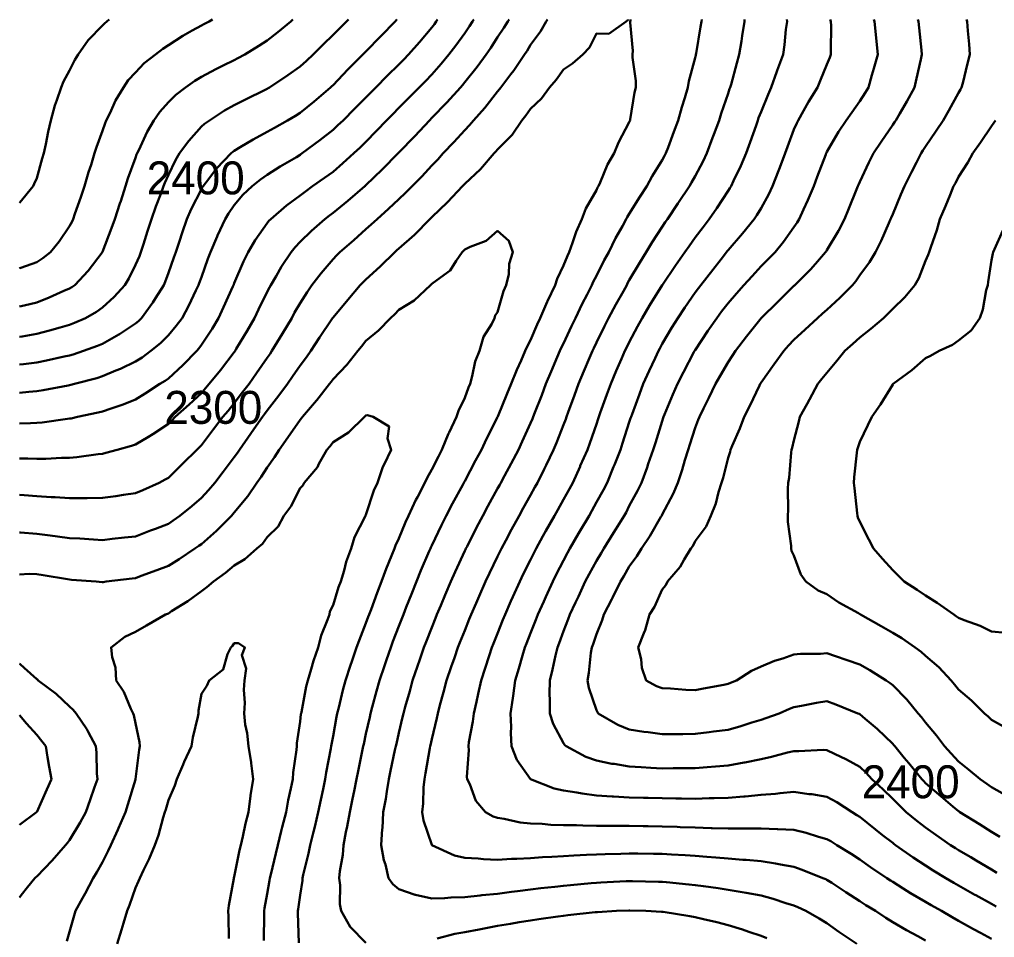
# Model space of a CAD drawing. Header units: inches. Extents: x 29277 to 43569, y 11651 to 22756.
# Drawn here: x 29283 to 32244, y 19969 to 22756 of the extents above; entities that cross this region are included whole.
import ezdxf

# ---------------------------------------------------------------- set-up
doc = ezdxf.new("R2010")
doc.units = ezdxf.units.IN
doc.header["$MEASUREMENT"] = 0
doc.layers.add('test_100m', color=124, linetype='Continuous', lineweight=30, true_color=0x00b06f)
doc.layers.add('test_20m', color=244, linetype='Continuous', lineweight=30, true_color=0xa80019)

msp = doc.modelspace()

# ---------------------------------------------------------------- linework, layer by layer
at = {"layer": 'test_100m'}
for points, elevation in [([(29283, 21793), (29291, 21794.2), (29335.3, 21801.5), (29373.7, 21811.5), (29406.8, 21821.4), (29435.3, 21829.3), (29450.2, 21835), (29483.5, 21849.9), (29516.6, 21868.6), (29535.3, 21881.7), (29570.8, 21914.4), (29602.8, 21949.9), (29614.9, 21970.3), (29635.3, 22011.3), (29647.1, 22038.1), (29651.7, 22049.9), (29659.5, 22074.1), (29672.1, 22113.1), (29683.9, 22149.9), (29697, 22188.2), (29711.8, 22226.4), (29720.4, 22249.9), (29724.5, 22260.6), (29735.3, 22284.7), (29756.5, 22328.7), (29769.3, 22349.9), (29797, 22388.2), (29835.3, 22430.8), (29845.4, 22439.7), (29859.9, 22449.9), (29905.8, 22479.4), (29935.3, 22495.8), (29971.2, 22514), (30026.9, 22541.5), (30035.3, 22545.7), (30037.9, 22547.2), (30042.3, 22549.9), (30098.2, 22587), (30135.3, 22613.1), (30154.3, 22630.8), (30174.7, 22649.9), (30205, 22680.2), (30235.3, 22709), (30255.5, 22729.7), (30276.7, 22749.9), (30282.3, 22756)], 2400), ([(29283, 21312.9), (29297.3, 21311.9), (29335.3, 21308.9), (29379.1, 21306.1), (29391.2, 21305.7), (29435.3, 21302.8), (29482.1, 21303.1), (29488.8, 21303.4), (29535.3, 21303.7), (29575.8, 21309.4), (29598.4, 21313), (29635.3, 21318.3), (29657.4, 21327.7), (29707, 21349.9), (29725.7, 21359.5), (29735.3, 21364.8), (29778.3, 21406.9), (29821.4, 21449.9), (29828.3, 21456.9), (29835.3, 21464.2), (29872.2, 21513), (29900.5, 21549.9), (29916.6, 21568.6), (29935.3, 21591), (29960.8, 21624.4), (29980.1, 21649.9), (30003.2, 21682), (30035.3, 21729), (30043.9, 21741.3), (30049.8, 21749.9), (30081.8, 21803.3), (30109.7, 21849.9), (30118.7, 21866.5), (30135.3, 21895.4), (30156.5, 21928.6), (30171.2, 21949.9), (30199, 21986.2), (30235.3, 22028.3), (30245.9, 22039.3), (30256.4, 22049.9), (30298.6, 22086.6), (30335.3, 22119.3), (30351.6, 22133.5), (30368.9, 22149.9), (30404.3, 22180.9), (30435.3, 22210.4), (30455.8, 22229.4), (30475.7, 22249.9), (30505.3, 22279.8), (30535.3, 22312.7), (30553.6, 22331.5), (30569.9, 22349.9), (30602, 22383.2), (30635.3, 22420.6), (30649.8, 22435.4), (30661.7, 22449.9), (30696.7, 22488.4), (30735.3, 22537.4), (30741.1, 22544.1), (30745.2, 22549.9), (30775.2, 22589.8), (30784, 22601.2), (30817.3, 22649.9), (30824.5, 22660.7), (30835.3, 22678.8), (30865.3, 22719.9), (30882.9, 22749.9), (30886.4, 22756)], 2300), ([(31355.5, 22756), (31354.6, 22749.9), (31351.8, 22733.4), (31338.1, 22652.7), (31337.6, 22649.9), (31337.2, 22648), (31335.3, 22639.8), (31316.5, 22568.7), (31312.8, 22549.9), (31303.7, 22518.2), (31294.7, 22490.4), (31284, 22449.9), (31270.5, 22414.7), (31253.3, 22367.8), (31246.5, 22349.9), (31242.5, 22342.6), (31235.3, 22329.3), (31205.1, 22280.1), (31188.6, 22249.9), (31167, 22218.1), (31135.3, 22165.7), (31129, 22156.1), (31125.8, 22149.9), (31114.2, 22128.8), (31093.1, 22092.1), (31072.6, 22049.9), (31059.2, 22026), (31035.3, 21978), (31025.6, 21959.5), (31021.4, 21949.9), (31006.9, 21921.5), (30992, 21893.2), (30971.3, 21849.9), (30959.6, 21825.6), (30935.3, 21772.9), (30927.7, 21757.5), (30924.3, 21749.9), (30916.3, 21730.9), (30897.7, 21687.5), (30882.1, 21649.9), (30869.1, 21616), (30848.5, 21563.1), (30843.4, 21549.9), (30841.1, 21544.1), (30835.3, 21530.7), (30810.1, 21475.1), (30798.3, 21449.9), (30776.5, 21408.7), (30756.1, 21370.7), (30745, 21349.9), (30741.5, 21343.7), (30735.3, 21332.3), (30706, 21279.2), (30690.2, 21249.9), (30671.3, 21213.9), (30642.3, 21156.8), (30638.7, 21149.9), (30637.6, 21147.6), (30635.3, 21142.7), (30606, 21079.2), (30593.1, 21049.9), (30575.9, 21009.3), (30562.4, 20976.9), (30551, 20949.9), (30546.5, 20938.7), (30535.3, 20910.9), (30518.1, 20867.1), (30511.4, 20849.9), (30499, 20813.5), (30492, 20793.2), (30477, 20749.9), (30468.1, 20717.1), (30454.6, 20669.2), (30449.3, 20649.9), (30446.7, 20638.5), (30435.3, 20591), (30427.6, 20557.6), (30425.9, 20549.9), (30423.4, 20538), (30410.2, 20475), (30404.8, 20449.9), (30398.6, 20413.1), (30395.2, 20390), (30388, 20349.9), (30385.1, 20300.1), (30385, 20299.6), (30381.6, 20249.9), (30389.4, 20204), (30394.4, 20190.8), (30404.3, 20149.9), (30416.5, 20131), (30435.3, 20115.8), (30484.7, 20099.3), (30486, 20099.2), (30535.3, 20088.1), (30574.1, 20088.7), (30594, 20091.1), (30635.3, 20091.7), (30682.2, 20096.8), (30687.5, 20097.7), (30735.3, 20102.3), (30777.2, 20108), (30795.3, 20109.9), (30835.3, 20115.1), (30866.3, 20118.9), (30908.8, 20123.4), (30935.3, 20126.5), (30956.6, 20128.6), (31019.4, 20134), (31035.3, 20135.5), (31049, 20136.2), (31125.4, 20140), (31135.3, 20140.5), (31144.9, 20140.3), (31224.2, 20138.8), (31235.3, 20138.5), (31248.1, 20137.1), (31316.2, 20130.8), (31335.3, 20128.6), (31360.3, 20124.9), (31404.7, 20119.3), (31435.3, 20114.4), (31478.3, 20106.9), (31490.6, 20105.2), (31535.3, 20096.6), (31572, 20086.6), (31611.1, 20074.1), (31635.3, 20067), (31647.1, 20061.7), (31671.1, 20049.9), (31712.1, 20026.7), (31735.3, 20012.8), (31772.1, 19986.7), (31826.1, 19949.9)], 2300), ([(32011.7, 22756), (32013.8, 22749.9), (32015.9, 22730.5), (32022.5, 22662.6), (32023.9, 22649.9), (32020.5, 22635.1), (32007.8, 22577.3), (32001.4, 22549.9), (31977.8, 22507.4), (31956.6, 22471.2), (31944.3, 22449.9), (31940.7, 22444.4), (31935.3, 22436.3), (31900.1, 22385.1), (31876.5, 22349.9), (31862.9, 22322.3), (31835.3, 22263.5), (31831, 22254.2), (31829.2, 22249.9), (31825, 22239.6), (31802.3, 22182.8), (31788.8, 22149.9), (31770.2, 22114.9), (31735.3, 22055.8), (31733.1, 22052.1), (31731.5, 22049.9), (31706.4, 22021), (31686.9, 21998.3), (31638.4, 21949.9), (31636.8, 21948.4), (31635.3, 21947.1), (31586, 21899.2), (31535.3, 21849.9), (31491.3, 21793.9), (31457.3, 21749.9), (31448.8, 21736.4), (31435.3, 21716.1), (31411, 21674.2), (31396.8, 21649.9), (31377, 21608.1), (31360.5, 21575.1), (31348.1, 21549.9), (31344.7, 21540.5), (31335.3, 21516.1), (31319.2, 21465.9), (31313.9, 21449.9), (31304.2, 21418.8), (31295.8, 21389.3), (31282.5, 21349.9), (31268.7, 21316.5), (31235.3, 21253.1), (31234.3, 21250.9), (31233.8, 21249.9), (31231.4, 21246), (31197.3, 21187.8), (31172.2, 21149.9), (31158.2, 21127), (31135.3, 21095.3), (31118.5, 21066.7), (31108.4, 21049.9), (31084.4, 21000.8), (31082.3, 20996.9), (31057.8, 20949.9), (31052.3, 20932.9), (31035.3, 20890.6), (31025.2, 20860), (31021.4, 20849.9), (31018.8, 20833.4), (31012.3, 20772.9), (31008.3, 20749.9), (31012.4, 20727), (31035.3, 20659.2), (31038.4, 20653), (31041.1, 20649.9), (31100.6, 20615.2), (31135.3, 20601.1), (31179.3, 20593.9), (31192.7, 20592.5), (31235.3, 20586.2), (31271.9, 20586.4), (31298.3, 20586.9), (31335.3, 20587.2), (31378.2, 20592.8), (31390.8, 20594.3), (31435.3, 20600.3), (31473.8, 20611.4), (31507.7, 20622.3), (31535.3, 20630.6), (31549.9, 20635.3), (31590.8, 20649.9), (31622, 20663.2), (31635.3, 20668.4), (31658.1, 20672.7), (31703.8, 20681.3), (31735.3, 20687.2), (31762.3, 20676.9), (31829.2, 20649.9), (31833.5, 20648.1), (31835.3, 20647.3), (31852.1, 20633.1), (31888.3, 20602.9), (31935.3, 20557.4), (31938.8, 20553.4), (31941.4, 20549.9), (31970.3, 20514.9), (31983.8, 20498.4), (32023.7, 20449.9), (32029.4, 20444), (32035.3, 20438.3), (32082.5, 20397.1), (32118.1, 20367.1), (32135.3, 20352.5), (32136.9, 20351.5), (32139.1, 20349.9), (32198.8, 20313.4), (32235.3, 20289.7), (32260.2, 20274.8)], 2400)]:
    msp.add_lwpolyline(points, dxfattribs=dict(at, elevation=elevation))
at = {"layer": 'test_20m'}
for points, elevation in [([(29283, 22199.5), (29284.2, 22200.9), (29324.2, 22249.9), (29328, 22257.1), (29335.3, 22273.9), (29351.6, 22333.6), (29356.5, 22349.9), (29362.6, 22377.2), (29369.7, 22415.5), (29378.1, 22449.9), (29390.2, 22495), (29396.4, 22511), (29409.1, 22549.9), (29417, 22568.2), (29435.3, 22601.2), (29451.2, 22633.9), (29461.5, 22649.9), (29492, 22693.2), (29535.3, 22738), (29541.1, 22744.1), (29548.4, 22749.9), (29555.3, 22756)], 2460), ([(29283, 22000.2), (29284.4, 22000.8), (29287.3, 22001.8), (29335.3, 22019.5), (29353.6, 22031.5), (29377, 22049.9), (29403.2, 22082), (29435.3, 22129), (29442.5, 22142.7), (29445.9, 22149.9), (29451.5, 22166.1), (29468.8, 22216.4), (29480.4, 22249.9), (29492.8, 22292.4), (29500.2, 22314.8), (29511.1, 22349.9), (29516.6, 22368.6), (29535.3, 22417.8), (29543.3, 22441.8), (29546.7, 22449.9), (29558.1, 22472.6), (29575, 22510.2), (29598.8, 22549.9), (29613.5, 22571.6), (29635.3, 22595.4), (29662.1, 22623.1), (29696.4, 22649.9), (29717.9, 22667.2), (29735.3, 22678.6), (29778.9, 22706.2), (29807.6, 22722.2), (29835.3, 22738.1), (29843, 22742.1), (29858.8, 22749.9), (29868.8, 22756)], 2440), ([(29283, 21884.9), (29297.3, 21887.9), (29335.3, 21897), (29373.3, 21911.9), (29417.4, 21932), (29435.3, 21939.7), (29441.7, 21943.5), (29450.6, 21949.9), (29491.8, 21993.4), (29534.3, 22048.9), (29535.1, 22049.9), (29535.3, 22050.3), (29562.9, 22122.2), (29573, 22149.9), (29587.9, 22197.3), (29590.5, 22205), (29605, 22249.9), (29612.3, 22272.9), (29635.3, 22336.4), (29638.8, 22346.3), (29640.3, 22349.9), (29645.3, 22359.9), (29670.5, 22414.7), (29690.9, 22449.9), (29709.1, 22476.1), (29735.3, 22505.6), (29757.9, 22527.3), (29787.6, 22549.9), (29815.2, 22569.9), (29835.3, 22582.5), (29879.5, 22605.6), (29901.4, 22616), (29935.3, 22632.6), (29946.6, 22638.6), (29967.4, 22649.9), (30009.5, 22675.7), (30035.3, 22691.8), (30067.7, 22717.5), (30107.6, 22749.9), (30113.5, 22756)], 2420), ([(29283, 21793), (29291, 21794.2), (29335.3, 21801.5), (29373.7, 21811.5), (29406.8, 21821.4), (29435.3, 21829.3), (29450.2, 21835), (29483.5, 21849.9), (29516.6, 21868.6), (29535.3, 21881.7), (29570.8, 21914.4), (29602.8, 21949.9), (29614.9, 21970.3), (29635.3, 22011.3), (29647.1, 22038.1), (29651.7, 22049.9), (29659.5, 22074.1), (29672.1, 22113.1), (29683.9, 22149.9), (29697, 22188.2), (29711.8, 22226.4), (29720.4, 22249.9), (29724.5, 22260.6), (29735.3, 22284.7), (29756.5, 22328.7), (29769.3, 22349.9), (29797, 22388.2), (29835.3, 22430.8), (29845.4, 22439.7), (29859.9, 22449.9), (29905.8, 22479.4), (29935.3, 22495.8), (29971.2, 22514), (30026.9, 22541.5), (30035.3, 22545.7), (30037.9, 22547.2), (30042.3, 22549.9), (30098.2, 22587), (30135.3, 22613.1), (30154.3, 22630.8), (30174.7, 22649.9), (30205, 22680.2), (30235.3, 22709), (30255.5, 22729.7), (30276.7, 22749.9), (30282.3, 22756)], 2400), ([(29283, 21708.4), (29295.5, 21710.1), (29335.3, 21714.7), (29364.7, 21720.5), (29418.2, 21732.7), (29435.3, 21736.3), (29445.9, 21739.3), (29477, 21749.9), (29520, 21765.1), (29535.3, 21771.6), (29585.1, 21800.1), (29586.5, 21801), (29635.3, 21833.3), (29644.4, 21840.8), (29653.5, 21849.9), (29687.9, 21897.3), (29696, 21910.6), (29721, 21949.9), (29725.2, 21960), (29735.3, 21986.8), (29751.9, 22033.3), (29757.6, 22049.9), (29769, 22083.6), (29776.9, 22108.2), (29791.7, 22149.9), (29804.8, 22180.4), (29835.3, 22241.5), (29838.3, 22246.9), (29840.4, 22249.9), (29857.9, 22272.5), (29881.4, 22303.8), (29926.1, 22349.9), (29931, 22354.2), (29935.3, 22357.4), (29953.4, 22368), (29993.2, 22392), (30035.3, 22414.6), (30057.6, 22427.5), (30097.1, 22449.9), (30121.1, 22464.1), (30135.3, 22472.7), (30177.6, 22507.5), (30227.5, 22549.9), (30231.5, 22553.6), (30235.3, 22557.1), (30280.5, 22604.7), (30326.3, 22649.9), (30330.8, 22654.4), (30335.3, 22658.7), (30380.2, 22705), (30424.2, 22749.9), (30429.3, 22755.9), (30429.3, 22756)], 2380), ([(29283, 21622.9), (29311.2, 21625.8), (29335.3, 21627.6), (29354.7, 21630.5), (29430.4, 21645), (29435.3, 21645.8), (29438.6, 21646.6), (29449.8, 21649.9), (29517.6, 21667.6), (29535.3, 21673.1), (29575.7, 21690.3), (29589.5, 21695.7), (29635.3, 21717.6), (29655.1, 21730.1), (29682, 21749.9), (29711.4, 21773.8), (29735.3, 21797.6), (29759.3, 21825.8), (29777, 21849.9), (29797.2, 21888), (29818.7, 21933.3), (29826.9, 21949.9), (29829.1, 21956.1), (29835.3, 21974.2), (29855.2, 22030), (29862.8, 22049.9), (29883.2, 22097.8), (29884.4, 22100.8), (29907.3, 22149.9), (29917.7, 22167.5), (29935.3, 22192.5), (29961.8, 22223.4), (29990.1, 22249.9), (30014.9, 22270.3), (30035.3, 22284.1), (30075.1, 22310), (30123.9, 22338.5), (30135.3, 22345.3), (30138, 22347.2), (30141.7, 22349.9), (30195.3, 22389.9), (30235.3, 22420.7), (30250.3, 22434.9), (30265.8, 22449.9), (30300.4, 22484.8), (30335.3, 22519.4), (30350.3, 22534.9), (30365.3, 22549.9), (30399.9, 22585.3), (30435.3, 22619.9), (30450, 22635.1), (30464.2, 22649.9), (30497.6, 22687.6), (30535.3, 22731.6), (30543.2, 22742), (30549, 22749.9), (30552.9, 22756)], 2360), ([(29283, 21529.2), (29316.3, 21530.9), (29335.3, 21531.3), (29352.3, 21532.9), (29429.3, 21543.8), (29435.3, 21544.5), (29439.9, 21545.3), (29458.8, 21549.9), (29522.2, 21562.9), (29535.3, 21566.3), (29561.1, 21575.7), (29597.6, 21587.6), (29635.3, 21602.9), (29664.9, 21620.3), (29709.2, 21649.9), (29725.5, 21659.7), (29735.3, 21666.8), (29778.9, 21706.3), (29821.3, 21749.9), (29827.7, 21757.5), (29835.3, 21768.1), (29867.8, 21817.4), (29887.7, 21849.9), (29902.7, 21882.5), (29931.1, 21945.7), (29933, 21949.9), (29933.6, 21951.6), (29935.3, 21955.8), (29963.5, 22021.7), (29977.5, 22049.9), (29999, 22086.2), (30035.3, 22137.4), (30040.8, 22144.4), (30046.1, 22149.9), (30094.1, 22191.1), (30135.3, 22221.6), (30151.4, 22233.8), (30173.4, 22249.9), (30209.7, 22275.5), (30235.3, 22293.8), (30265.5, 22319.7), (30298.6, 22349.9), (30317.5, 22367.6), (30335.3, 22384.9), (30367.5, 22417.7), (30398.2, 22449.9), (30416.5, 22468.7), (30435.3, 22487.5), (30466.3, 22518.9), (30497.1, 22549.9), (30515.9, 22569.3), (30535.3, 22589.5), (30563.6, 22621.5), (30587.1, 22649.9), (30607.9, 22677.3), (30635.3, 22715), (30649.6, 22735.5), (30659, 22749.9), (30662.8, 22756)], 2340), ([(29283, 21423.8), (29308.8, 21423.3), (29335.3, 21422.2), (29362.7, 21422.5), (29410.7, 21425.3), (29435.3, 21425.6), (29457.6, 21427.6), (29522.2, 21436.8), (29535.3, 21438.1), (29545, 21440.2), (29579.7, 21449.9), (29623.4, 21461.7), (29635.3, 21465.9), (29674.8, 21489.4), (29688.2, 21497), (29735.3, 21528.3), (29746, 21539.2), (29756.3, 21549.9), (29798.2, 21586.9), (29835.3, 21622.2), (29848.1, 21637.1), (29858.8, 21649.9), (29893.6, 21691.6), (29935.3, 21746.4), (29936.8, 21748.4), (29937.8, 21749.9), (29941.3, 21755.9), (29974.1, 21811.1), (29996.6, 21849.9), (30009, 21876.2), (30035.3, 21929.5), (30042.3, 21942.9), (30046.3, 21949.9), (30062.1, 21976.7), (30078.9, 22006.3), (30107.7, 22049.9), (30120, 22065.2), (30135.3, 22081.1), (30170.1, 22115), (30210.1, 22149.9), (30224.4, 22160.7), (30235.3, 22168.7), (30279.9, 22205.3), (30331.9, 22249.9), (30333.7, 22251.4), (30335.3, 22252.9), (30384.9, 22300.3), (30433.1, 22349.9), (30434.2, 22351), (30435.3, 22352.2), (30483.3, 22401.9), (30527.9, 22449.9), (30535.3, 22457.4), (30581, 22504.2), (30622.1, 22549.9), (30628.3, 22556.9), (30635.3, 22565.4), (30673, 22612.2), (30700.5, 22649.9), (30714.7, 22670.5), (30735.3, 22702.4), (30754.5, 22730.7), (30766.2, 22749.9), (30769.9, 22756)], 2320), ([(29283, 21312.9), (29297.3, 21311.9), (29335.3, 21308.9), (29379.1, 21306.1), (29391.2, 21305.7), (29435.3, 21302.8), (29482.1, 21303.1), (29488.8, 21303.4), (29535.3, 21303.7), (29575.8, 21309.4), (29598.4, 21313), (29635.3, 21318.3), (29657.4, 21327.7), (29707, 21349.9), (29725.7, 21359.5), (29735.3, 21364.8), (29778.3, 21406.9), (29821.4, 21449.9), (29828.3, 21456.9), (29835.3, 21464.2), (29872.2, 21513), (29900.5, 21549.9), (29916.6, 21568.6), (29935.3, 21591), (29960.8, 21624.4), (29980.1, 21649.9), (30003.2, 21682), (30035.3, 21729), (30043.9, 21741.3), (30049.8, 21749.9), (30081.8, 21803.3), (30109.7, 21849.9), (30118.7, 21866.5), (30135.3, 21895.4), (30156.5, 21928.6), (30171.2, 21949.9), (30199, 21986.2), (30235.3, 22028.3), (30245.9, 22039.3), (30256.4, 22049.9), (30298.6, 22086.6), (30335.3, 22119.3), (30351.6, 22133.5), (30368.9, 22149.9), (30404.3, 22180.9), (30435.3, 22210.4), (30455.8, 22229.4), (30475.7, 22249.9), (30505.3, 22279.8), (30535.3, 22312.7), (30553.6, 22331.5), (30569.9, 22349.9), (30602, 22383.2), (30635.3, 22420.6), (30649.8, 22435.4), (30661.7, 22449.9), (30696.7, 22488.4), (30735.3, 22537.4), (30741.1, 22544.1), (30745.2, 22549.9), (30775.2, 22589.8), (30784, 22601.2), (30817.3, 22649.9), (30824.5, 22660.7), (30835.3, 22678.8), (30865.3, 22719.9), (30882.9, 22749.9), (30886.4, 22756)], 2300), ([(29283, 21199.3), (29284.6, 21199.2), (29286.1, 21199.1), (29335.3, 21195.2), (29375.7, 21190.2), (29398.4, 21186.8), (29435.3, 21182), (29465.9, 21180.4), (29507.9, 21177.3), (29535.3, 21175.8), (29564.5, 21179.1), (29601.9, 21183.3), (29635.3, 21187.1), (29680.7, 21204.5), (29695.7, 21210.3), (29735.3, 21225.5), (29749.8, 21235.4), (29769.7, 21249.9), (29806.2, 21279), (29835.3, 21303.8), (29857.5, 21327.7), (29876, 21349.9), (29902, 21383.2), (29935.3, 21427.2), (29944.7, 21440.4), (29951, 21449.9), (29985.7, 21499.5), (29987.6, 21502.2), (30020.8, 21549.9), (30027.1, 21558.1), (30035.3, 21569), (30070.5, 21614.7), (30096.7, 21649.9), (30112.6, 21672.6), (30135.3, 21705.9), (30154.3, 21730.9), (30167.9, 21749.9), (30194.7, 21790.4), (30231.8, 21846.4), (30234.1, 21849.9), (30234.6, 21850.6), (30235.3, 21851.6), (30280, 21905.2), (30318.2, 21949.9), (30326.6, 21958.6), (30335.3, 21967.3), (30378.8, 22006.4), (30422.8, 22049.9), (30429.5, 22055.7), (30435.3, 22061.1), (30482.6, 22102.6), (30528.9, 22149.9), (30532.2, 22153), (30535.3, 22156.1), (30583.4, 22201.8), (30628.1, 22249.9), (30631.6, 22253.6), (30635.3, 22257.7), (30683.7, 22301.5), (30724.7, 22349.9), (30729.9, 22355.2), (30735.3, 22361.9), (30779, 22406.1), (30808.8, 22449.9), (30820.9, 22464.2), (30835.3, 22485.2), (30868.7, 22516.4), (30892.6, 22549.9), (30912.7, 22572.5), (30935.3, 22604.4), (30962.8, 22622.4), (30994.2, 22649.9), (31014, 22671.2), (31035.3, 22713.1), (31072.9, 22712.3), (31125.8, 22749.9), (31131, 22754.2), (31131.1, 22756)], 2280), ([(31138.9, 22756), (31138.9, 22753.5), (31138.3, 22749.9), (31138, 22747.2), (31146, 22660.5), (31145.2, 22649.9), (31144.9, 22640.3), (31155.1, 22569.7), (31154.7, 22549.9), (31151, 22534.2), (31138, 22452.6), (31137.5, 22449.9), (31136.8, 22448.3), (31135.3, 22444.4), (31102.7, 22382.5), (31089.3, 22349.9), (31069.3, 22315.8), (31046.9, 22261.5), (31041.4, 22249.9), (31039.1, 22246.1), (31035.3, 22238.2), (31002.9, 22182.3), (30990.8, 22149.9), (30973.6, 22111.6), (30963.1, 22077.7), (30952.8, 22049.9), (30947, 22038.2), (30935.3, 22008.9), (30916.4, 21968.8), (30909.9, 21949.9), (30886.8, 21901.4), (30885.8, 21899.4), (30864.9, 21849.9), (30855.4, 21829.8), (30835.3, 21782.9), (30823.8, 21761.4), (30819, 21749.9), (30806.5, 21721.1), (30793.1, 21692.1), (30776.5, 21649.9), (30764.4, 21620.8), (30736.1, 21550.7), (30735.8, 21549.9), (30735.3, 21548.8), (30701.9, 21483.3), (30686.2, 21449.9), (30668.2, 21417), (30635.3, 21355), (30633.4, 21351.7), (30632.5, 21349.9), (30629.2, 21343.8), (30598.2, 21287), (30578.9, 21249.9), (30564.4, 21220.8), (30535.3, 21159.2), (30532.3, 21152.9), (30531, 21149.9), (30527.8, 21142.4), (30502.1, 21083), (30488.8, 21049.9), (30473.4, 21011.8), (30457.9, 20972.4), (30448.9, 20949.9), (30445.1, 20940.1), (30435.3, 20914.7), (30417.1, 20868.1), (30410.4, 20849.9), (30397.5, 20812.1), (30391.2, 20794), (30376.4, 20749.9), (30367.6, 20717.6), (30354.4, 20669), (30349.2, 20649.9), (30346.7, 20638.5), (30335.3, 20587.3), (30328.5, 20556.7), (30327.1, 20549.9), (30325.1, 20539.7), (30311.3, 20473.9), (30306.6, 20449.9), (30299.3, 20413.9), (30294.8, 20390.4), (30286.3, 20349.9), (30278.7, 20306.4), (30274.7, 20289.3), (30267.1, 20249.9), (30264.9, 20220.3), (30255.8, 20170.4), (30253.9, 20149.9), (30256.8, 20128.4), (30256, 20070.6), (30259.9, 20049.9), (30286.9, 20001.4), (30335.3, 19953.2)], 2280), ([(31355.5, 22756), (31354.6, 22749.9), (31351.8, 22733.4), (31338.1, 22652.7), (31337.6, 22649.9), (31337.2, 22648), (31335.3, 22639.8), (31316.5, 22568.7), (31312.8, 22549.9), (31303.7, 22518.2), (31294.7, 22490.4), (31284, 22449.9), (31270.5, 22414.7), (31253.3, 22367.8), (31246.5, 22349.9), (31242.5, 22342.6), (31235.3, 22329.3), (31205.1, 22280.1), (31188.6, 22249.9), (31167, 22218.1), (31135.3, 22165.7), (31129, 22156.1), (31125.8, 22149.9), (31114.2, 22128.8), (31093.1, 22092.1), (31072.6, 22049.9), (31059.2, 22026), (31035.3, 21978), (31025.6, 21959.5), (31021.4, 21949.9), (31006.9, 21921.5), (30992, 21893.2), (30971.3, 21849.9), (30959.6, 21825.6), (30935.3, 21772.9), (30927.7, 21757.5), (30924.3, 21749.9), (30916.3, 21730.9), (30897.7, 21687.5), (30882.1, 21649.9), (30869.1, 21616), (30848.5, 21563.1), (30843.4, 21549.9), (30841.1, 21544.1), (30835.3, 21530.7), (30810.1, 21475.1), (30798.3, 21449.9), (30776.5, 21408.7), (30756.1, 21370.7), (30745, 21349.9), (30741.5, 21343.7), (30735.3, 21332.3), (30706, 21279.2), (30690.2, 21249.9), (30671.3, 21213.9), (30642.3, 21156.8), (30638.7, 21149.9), (30637.6, 21147.6), (30635.3, 21142.7), (30606, 21079.2), (30593.1, 21049.9), (30575.9, 21009.3), (30562.4, 20976.9), (30551, 20949.9), (30546.5, 20938.7), (30535.3, 20910.9), (30518.1, 20867.1), (30511.4, 20849.9), (30499, 20813.5), (30492, 20793.2), (30477, 20749.9), (30468.1, 20717.1), (30454.6, 20669.2), (30449.3, 20649.9), (30446.7, 20638.5), (30435.3, 20591), (30427.6, 20557.6), (30425.9, 20549.9), (30423.4, 20538), (30410.2, 20475), (30404.8, 20449.9), (30398.6, 20413.1), (30395.2, 20390), (30388, 20349.9), (30385.1, 20300.1), (30385, 20299.6), (30381.6, 20249.9), (30389.4, 20204), (30394.4, 20190.8), (30404.3, 20149.9), (30416.5, 20131), (30435.3, 20115.8), (30484.7, 20099.3), (30486, 20099.2), (30535.3, 20088.1), (30574.1, 20088.7), (30594, 20091.1), (30635.3, 20091.7), (30682.2, 20096.8), (30687.5, 20097.7), (30735.3, 20102.3), (30777.2, 20108), (30795.3, 20109.9), (30835.3, 20115.1), (30866.3, 20118.9), (30908.8, 20123.4), (30935.3, 20126.5), (30956.6, 20128.6), (31019.4, 20134), (31035.3, 20135.5), (31049, 20136.2), (31125.4, 20140), (31135.3, 20140.5), (31144.9, 20140.3), (31224.2, 20138.8), (31235.3, 20138.5), (31248.1, 20137.1), (31316.2, 20130.8), (31335.3, 20128.6), (31360.3, 20124.9), (31404.7, 20119.3), (31435.3, 20114.4), (31478.3, 20106.9), (31490.6, 20105.2), (31535.3, 20096.6), (31572, 20086.6), (31611.1, 20074.1), (31635.3, 20067), (31647.1, 20061.7), (31671.1, 20049.9), (31712.1, 20026.7), (31735.3, 20012.8), (31772.1, 19986.7), (31826.1, 19949.9)], 2300), ([(31485.6, 22756), (31485.1, 22749.9), (31478.4, 22706.7), (31475.7, 22690.3), (31469.3, 22649.9), (31461.5, 22623.7), (31444.4, 22559), (31441.8, 22549.9), (31440, 22545.1), (31435.3, 22531.1), (31414.3, 22470.9), (31407.8, 22449.9), (31391.9, 22406.5), (31388.4, 22396.8), (31371.2, 22349.9), (31359.3, 22325.9), (31335.3, 22280.9), (31324.3, 22260.9), (31318.3, 22249.9), (31284.8, 22200.4), (31282.6, 22197.2), (31251, 22149.9), (31244.5, 22140.7), (31235.3, 22126.9), (31204.8, 22080.4), (31186.9, 22049.9), (31166.9, 22018.3), (31135.3, 21964.3), (31130, 21955.2), (31127.3, 21949.9), (31117.3, 21931.8), (31094.2, 21891), (31072.3, 21849.9), (31059.9, 21825.3), (31035.3, 21775.2), (31027, 21758.2), (31023, 21749.9), (31014.2, 21728.8), (30997.1, 21688.1), (30981.2, 21649.9), (30969, 21616.2), (30949.7, 21564.3), (30944.4, 21549.9), (30942, 21543.2), (30935.3, 21525.5), (30914.1, 21471.1), (30905.2, 21449.9), (30882.4, 21402.8), (30876.5, 21391), (30855.9, 21349.9), (30848.5, 21336.7), (30835.3, 21312.6), (30812.7, 21272.5), (30800.2, 21249.9), (30777.3, 21207.9), (30760.1, 21174.7), (30747, 21149.9), (30743.1, 21142.1), (30735.3, 21125.8), (30710.3, 21074.9), (30698.5, 21049.9), (30679.1, 21006), (30669.9, 20984.5), (30654.9, 20949.9), (30649.2, 20936), (30635.3, 20901), (30620.7, 20864.5), (30614.8, 20849.9), (30604, 20818.6), (30594.5, 20790.6), (30580.4, 20749.9), (30571, 20714.1), (30560, 20674.6), (30553.3, 20649.9), (30550.3, 20634.9), (30535.3, 20571), (30531.5, 20553.7), (30530.6, 20549.9), (30529.5, 20544.1), (30516.5, 20468.6), (30512.7, 20449.9), (30510.4, 20425), (30509, 20376.2), (30506.2, 20349.9), (30510.2, 20324.8), (30535.3, 20250.3), (30535.4, 20250), (30535.6, 20249.9), (30604, 20218.6), (30635.3, 20211), (30675.9, 20209.3), (30692.6, 20207.1), (30735.3, 20205.7), (30776.9, 20208.3), (30793.8, 20208.4), (30835.3, 20210.7), (30871.8, 20213.4), (30899.8, 20214.4), (30935.3, 20216.8), (30966.4, 20218.8), (31005.6, 20220.2), (31035.3, 20221.9), (31062.3, 20222.9), (31109.3, 20223.9), (31135.3, 20224.8), (31160.8, 20224.4), (31209.1, 20223.7), (31235.3, 20223.3), (31263.8, 20221.4), (31304.6, 20219.2), (31335.3, 20217.1), (31371.1, 20214.1), (31397.9, 20212.5), (31435.3, 20209.2), (31479.6, 20205.5), (31490.5, 20205.1), (31535.3, 20201.1), (31579.6, 20194.2), (31594.3, 20190.9), (31635.3, 20183.7), (31660.5, 20175.1), (31723.1, 20149.9), (31731.7, 20146.3), (31735.3, 20144.6), (31750.2, 20135), (31792.9, 20107.5), (31835.3, 20080.2), (31853.4, 20068), (31882.9, 20049.9), (31914.3, 20028.9), (31935.3, 20016), (31976.9, 19991.5), (32012, 19973.2), (32035.3, 19960.6)], 2320), ([(31614, 22756), (31614.2, 22749.9), (31611.1, 22725.7), (31606.2, 22678.9), (31602.4, 22649.9), (31584.3, 22600.9), (31583.2, 22597.8), (31566.4, 22549.9), (31556.7, 22528.5), (31535.3, 22475.8), (31528, 22457.1), (31525.5, 22449.9), (31520.1, 22434.7), (31502, 22383.2), (31490.1, 22349.9), (31473.7, 22311.5), (31452, 22266.6), (31444.3, 22249.9), (31440.9, 22244.2), (31435.3, 22235.8), (31401.5, 22183.7), (31378.1, 22149.9), (31359.3, 22125.9), (31335.3, 22094.4), (31316.8, 22068.4), (31304.3, 22049.9), (31275.8, 22009.4), (31235.8, 21950.4), (31235.3, 21949.7), (31197, 21888.2), (31174.4, 21849.9), (31160.6, 21824.6), (31135.3, 21776.8), (31126.2, 21759), (31121.7, 21749.9), (31111.5, 21726.1), (31095.7, 21689.5), (31078.9, 21649.9), (31067.3, 21617.9), (31047.1, 21561.7), (31042.8, 21549.9), (31041, 21544.2), (31035.3, 21527.5), (31015.4, 21469.8), (31008.1, 21449.9), (30986.4, 21401), (30985.7, 21399.4), (30963.3, 21349.9), (30953.4, 21331.8), (30935.3, 21298.7), (30917.7, 21267.5), (30908, 21249.9), (30881.5, 21203.6), (30872.9, 21187.5), (30852.4, 21149.9), (30846.6, 21138.6), (30835.3, 21115.4), (30813.2, 21072), (30802.5, 21049.9), (30781.5, 21003.6), (30775.8, 20990.4), (30758, 20949.9), (30751.5, 20933.6), (30735.3, 20892.5), (30722.9, 20862.3), (30717.9, 20849.9), (30709.5, 20824.1), (30697.7, 20787.4), (30685.3, 20749.9), (30676.5, 20708.7), (30670.6, 20685.2), (30662.5, 20649.9), (30659.8, 20625.4), (30648.1, 20562.7), (30646.5, 20549.9), (30647.3, 20537.9), (30642.2, 20456.8), (30642.9, 20449.9), (30650.5, 20434.7), (30669.2, 20383.8), (30698.6, 20349.9), (30722, 20336.6), (30735.3, 20332.4), (30755.4, 20329.8), (30804, 20318.6), (30835.3, 20315.4), (30871, 20314.2), (30896.9, 20311.5), (30935.3, 20310.4), (30975.1, 20310.1), (30994.5, 20309.1), (31035.3, 20308.9), (31076.4, 20308.8), (31093.8, 20308.4), (31135.3, 20308.4), (31177.5, 20307.7), (31192.8, 20307.4), (31235.3, 20306.7), (31280.1, 20305.1), (31290.2, 20304.8), (31335.3, 20303.1), (31383.4, 20301.8), (31387.2, 20301.8), (31435.3, 20300.3), (31484.7, 20300.5), (31486, 20300.6), (31535.3, 20300.8), (31584.2, 20298.7), (31586.7, 20298.5), (31635.3, 20296.2), (31672.4, 20287), (31709.9, 20275.3), (31735.3, 20268.3), (31746.9, 20261.5), (31765.3, 20249.9), (31808.7, 20223.3), (31835.3, 20206.7), (31868.3, 20182.9), (31917.5, 20149.9), (31928.1, 20142.7), (31935.3, 20138.2), (31966.7, 20118.5), (31989.3, 20103.9), (32035.3, 20077.4), (32052.5, 20067.1), (32083.6, 20049.9), (32116.1, 20030.7), (32135.3, 20020.3), (32180.3, 19994.9), (32201.8, 19983.4), (32235.3, 19965.1)], 2340), ([(31745.7, 22756), (31747.4, 22749.9), (31747.9, 22737.3), (31747, 22661.6), (31747.4, 22649.9), (31744.2, 22640.9), (31735.3, 22619.2), (31715.3, 22569.8), (31706.8, 22549.9), (31679.2, 22505.9), (31664.3, 22478.9), (31647.7, 22449.9), (31643.6, 22441.6), (31635.3, 22421.9), (31615.5, 22369.7), (31608.3, 22349.9), (31592.2, 22306.8), (31588.6, 22296.6), (31570.5, 22249.9), (31559, 22226.2), (31535.3, 22183.8), (31522.9, 22162.3), (31514.7, 22149.9), (31478.9, 22106.3), (31435.3, 22055.7), (31432.7, 22052.4), (31430.8, 22049.9), (31413.8, 22028.4), (31388.6, 21996.6), (31352.8, 21949.9), (31345.2, 21940), (31335.3, 21926.9), (31303.7, 21881.5), (31282.3, 21849.9), (31264.5, 21820.7), (31235.3, 21771.3), (31227.7, 21757.5), (31223.7, 21749.9), (31213.7, 21728.3), (31195.7, 21689.5), (31177.8, 21649.9), (31166.1, 21619.1), (31143.6, 21558.2), (31140.5, 21549.9), (31139.3, 21545.9), (31135.3, 21533.7), (31114.9, 21470.3), (31108, 21449.9), (31090, 21404.6), (31087.4, 21397.8), (31067.5, 21349.9), (31056.4, 21328.8), (31035.3, 21290.5), (31021, 21264.2), (31013.1, 21249.9), (30984, 21201.1), (30980.7, 21195.3), (30954.3, 21149.9), (30947.7, 21137.5), (30935.3, 21113.8), (30913.4, 21071.8), (30902.5, 21049.9), (30881.4, 21003.8), (30875.2, 20989.8), (30857.3, 20949.9), (30851.3, 20933.9), (30835.3, 20893.2), (30822.9, 20862.3), (30818, 20849.9), (30810.8, 20825.4), (30799.6, 20785.6), (30788.8, 20749.9), (30782.4, 20702.8), (30781, 20695.6), (30774.1, 20649.9), (30776.3, 20608.9), (30775.2, 20589.8), (30777.9, 20549.9), (30794.1, 20508.7), (30835.1, 20450.1), (30835.4, 20449.8), (30907.3, 20421.9), (30935.3, 20415.5), (30975.6, 20409.6), (30991.6, 20406.2), (31035.3, 20400.7), (31083, 20397.6), (31087.7, 20397.5), (31135.3, 20394.6), (31178.8, 20393.4), (31192, 20393.1), (31235.3, 20392), (31276.9, 20391.5), (31294, 20391.1), (31335.3, 20390.7), (31377.3, 20391.9), (31393.3, 20391.9), (31435.3, 20393.1), (31483, 20397.6), (31487.4, 20397.8), (31535.3, 20402.8), (31579.2, 20406), (31593.3, 20407.9), (31635.3, 20411.4), (31680.3, 20404.9), (31689.5, 20404.1), (31735.3, 20396.5), (31765.2, 20379.8), (31811.7, 20349.9), (31826.6, 20341.2), (31835.3, 20335.8), (31882.9, 20297.5), (31904.7, 20280.5), (31935.3, 20256.5), (31939, 20253.6), (31943.9, 20249.9), (31997.7, 20212.3), (32035.3, 20188), (32058.6, 20173.2), (32096.5, 20149.9), (32120.7, 20135.3), (32135.3, 20127.1), (32184.7, 20099.3), (32187.4, 20097.7), (32235.3, 20071.5), (32249.3, 20063.9)], 2360), ([(31878, 22756), (31880.1, 22749.9), (31884.7, 22700.4), (31884.8, 22699.4), (31889.6, 22649.9), (31878.2, 22607), (31872, 22586.6), (31861.7, 22549.9), (31851.6, 22533.5), (31835.3, 22508.5), (31810.9, 22474.2), (31793.9, 22449.9), (31770.6, 22414.6), (31735.3, 22354), (31733.9, 22351.3), (31733.3, 22349.9), (31732, 22346.6), (31706.3, 22278.9), (31695.3, 22249.9), (31677.7, 22207.5), (31664.5, 22179.1), (31651.5, 22149.9), (31645.3, 22139.8), (31635.3, 22125.8), (31603.7, 22081.5), (31577.8, 22049.9), (31557, 22028.1), (31535.3, 22006.8), (31507.9, 21977.3), (31483.4, 21949.9), (31460.8, 21924.4), (31435.3, 21895.2), (31415.5, 21869.6), (31400.6, 21849.9), (31374.2, 21811), (31335.3, 21752.7), (31334.2, 21751), (31333.6, 21749.9), (31331.7, 21746.3), (31299.7, 21685.5), (31281.5, 21649.9), (31267.7, 21617.5), (31242.6, 21557.2), (31239.5, 21549.9), (31238.5, 21546.7), (31235.3, 21537.2), (31214.5, 21470.6), (31207.9, 21449.9), (31193, 21407.6), (31189.2, 21396), (31171.9, 21349.9), (31160, 21325.2), (31135.3, 21279.6), (31125.2, 21260), (31119.7, 21249.9), (31094.8, 21209.4), (31087.6, 21197.6), (31057.6, 21149.9), (31049.3, 21135.9), (31035.3, 21112.5), (31013.2, 21072), (31001.5, 21049.9), (30980.4, 21004.8), (30971.6, 20986.2), (30954.5, 20949.9), (30949.5, 20935.7), (30935.3, 20899.2), (30922, 20863.2), (30916.8, 20849.9), (30911.1, 20825.7), (30902.4, 20782.8), (30893.9, 20749.9), (30893.2, 20707.8), (30894.3, 20690.9), (30893.5, 20649.9), (30903.5, 20618.1), (30935.3, 20559), (30939, 20553.6), (30943.5, 20549.9), (31003.2, 20517.8), (31035.3, 20506.4), (31082.5, 20497.1), (31088.8, 20496.4), (31135.3, 20488.4), (31171.5, 20486.1), (31200.3, 20484.9), (31235.3, 20482.8), (31268.5, 20483.1), (31301.9, 20483.2), (31335.3, 20483.5), (31371.9, 20486.5), (31397.1, 20488.1), (31435.3, 20491.3), (31484.5, 20500.6), (31486.5, 20501.1), (31535.3, 20511.1), (31567.6, 20517.5), (31616.2, 20530.8), (31635.3, 20535.1), (31650.4, 20534.8), (31724.1, 20538.7), (31735.3, 20538.4), (31758.1, 20527.1), (31795.2, 20509.8), (31835.3, 20487.5), (31854.2, 20468.8), (31872.2, 20449.9), (31904.8, 20419.4), (31935.3, 20390.5), (31955.4, 20370), (31976.1, 20349.9), (32008.8, 20323.4), (32035.3, 20303.2), (32066.5, 20281.1), (32111.3, 20249.9), (32125.9, 20240.5), (32135.3, 20234.8), (32172.2, 20213), (32188.7, 20203.3), (32235.3, 20175.6), (32251.6, 20166.2)], 2380), ([(32011.7, 22756), (32013.8, 22749.9), (32015.9, 22730.5), (32022.5, 22662.6), (32023.9, 22649.9), (32020.5, 22635.1), (32007.8, 22577.3), (32001.4, 22549.9), (31977.8, 22507.4), (31956.6, 22471.2), (31944.3, 22449.9), (31940.7, 22444.4), (31935.3, 22436.3), (31900.1, 22385.1), (31876.5, 22349.9), (31862.9, 22322.3), (31835.3, 22263.5), (31831, 22254.2), (31829.2, 22249.9), (31825, 22239.6), (31802.3, 22182.8), (31788.8, 22149.9), (31770.2, 22114.9), (31735.3, 22055.8), (31733.1, 22052.1), (31731.5, 22049.9), (31706.4, 22021), (31686.9, 21998.3), (31638.4, 21949.9), (31636.8, 21948.4), (31635.3, 21947.1), (31586, 21899.2), (31535.3, 21849.9), (31491.3, 21793.9), (31457.3, 21749.9), (31448.8, 21736.4), (31435.3, 21716.1), (31411, 21674.2), (31396.8, 21649.9), (31377, 21608.1), (31360.5, 21575.1), (31348.1, 21549.9), (31344.7, 21540.5), (31335.3, 21516.1), (31319.2, 21465.9), (31313.9, 21449.9), (31304.2, 21418.8), (31295.8, 21389.3), (31282.5, 21349.9), (31268.7, 21316.5), (31235.3, 21253.1), (31234.3, 21250.9), (31233.8, 21249.9), (31231.4, 21246), (31197.3, 21187.8), (31172.2, 21149.9), (31158.2, 21127), (31135.3, 21095.3), (31118.5, 21066.7), (31108.4, 21049.9), (31084.4, 21000.8), (31082.3, 20996.9), (31057.8, 20949.9), (31052.3, 20932.9), (31035.3, 20890.6), (31025.2, 20860), (31021.4, 20849.9), (31018.8, 20833.4), (31012.3, 20772.9), (31008.3, 20749.9), (31012.4, 20727), (31035.3, 20659.2), (31038.4, 20653), (31041.1, 20649.9), (31100.6, 20615.2), (31135.3, 20601.1), (31179.3, 20593.9), (31192.7, 20592.5), (31235.3, 20586.2), (31271.9, 20586.4), (31298.3, 20586.9), (31335.3, 20587.2), (31378.2, 20592.8), (31390.8, 20594.3), (31435.3, 20600.3), (31473.8, 20611.4), (31507.7, 20622.3), (31535.3, 20630.6), (31549.9, 20635.3), (31590.8, 20649.9), (31622, 20663.2), (31635.3, 20668.4), (31658.1, 20672.7), (31703.8, 20681.3), (31735.3, 20687.2), (31762.3, 20676.9), (31829.2, 20649.9), (31833.5, 20648.1), (31835.3, 20647.3), (31852.1, 20633.1), (31888.3, 20602.9), (31935.3, 20557.4), (31938.8, 20553.4), (31941.4, 20549.9), (31970.3, 20514.9), (31983.8, 20498.4), (32023.7, 20449.9), (32029.4, 20444), (32035.3, 20438.3), (32082.5, 20397.1), (32118.1, 20367.1), (32135.3, 20352.5), (32136.9, 20351.5), (32139.1, 20349.9), (32198.8, 20313.4), (32235.3, 20289.7), (32260.2, 20274.8)], 2400), ([(32159.3, 22756), (32161.3, 22749.9), (32163.4, 22721.7), (32167.1, 22681.6), (32169.4, 22649.9), (32162.6, 22622.5), (32147.8, 22562.4), (32144.7, 22549.9), (32141.3, 22543.8), (32135.3, 22533.7), (32105.4, 22479.7), (32088.3, 22449.9), (32067.3, 22417.9), (32035.3, 22370.7), (32027.1, 22358.1), (32021.7, 22349.9), (32007.5, 22322.1), (31992.5, 22292.7), (31970.9, 22249.9), (31960.4, 22224.7), (31935.3, 22165.3), (31930.8, 22154.4), (31929, 22149.9), (31923.7, 22138.3), (31900.7, 22084.4), (31883.4, 22049.9), (31865.2, 22019.9), (31835.3, 21979.5), (31823, 21962.1), (31812.9, 21949.9), (31774.4, 21910.7), (31735.3, 21875.1), (31722.1, 21863.1), (31706.9, 21849.9), (31669.8, 21815.4), (31635.3, 21783.3), (31619.2, 21766), (31604.4, 21749.9), (31575.7, 21709.5), (31535.3, 21653.9), (31533.7, 21651.5), (31532.7, 21649.9), (31530.2, 21644.8), (31501.5, 21583.6), (31483.6, 21549.9), (31470.8, 21514.4), (31447.7, 21462.3), (31442.7, 21449.9), (31441.2, 21443.9), (31435.3, 21425.8), (31420.4, 21364.8), (31415.7, 21349.9), (31406.5, 21321.1), (31398.2, 21286.9), (31383.2, 21249.9), (31368.4, 21216.7), (31335.3, 21172.1), (31327.8, 21157.4), (31322.4, 21149.9), (31301.8, 21116.4), (31290, 21095.1), (31251.3, 21049.9), (31245.8, 21039.4), (31235.3, 21026.2), (31211.7, 20973.5), (31197, 20949.9), (31183, 20902.2), (31179.1, 20893.7), (31162.4, 20849.9), (31170.9, 20814.3), (31173.4, 20788), (31186.7, 20749.9), (31218.1, 20732.7), (31235.3, 20726), (31260.2, 20725), (31306.7, 20721.3), (31335.3, 20720.2), (31360.2, 20725), (31422.1, 20736.7), (31435.3, 20739.2), (31442.8, 20742.3), (31461.1, 20749.9), (31506.4, 20778.8), (31535.3, 20791.6), (31576.1, 20809), (31601.9, 20816.5), (31635.3, 20828.2), (31654.8, 20830.4), (31716.3, 20830.8), (31735.3, 20832.6), (31761.7, 20823.5), (31797, 20811.6), (31835.3, 20798), (31865.9, 20780.5), (31915.1, 20749.9), (31927.2, 20741.8), (31935.3, 20735.4), (31977.8, 20692.4), (32013, 20649.9), (32023.2, 20637.8), (32035.3, 20621.8), (32067.9, 20582.5), (32092.5, 20549.9), (32112.9, 20527.5), (32135.3, 20503.2), (32165.2, 20479.8), (32200.8, 20449.9), (32221.5, 20436.1), (32235.3, 20426.2), (32283.7, 20398.3)], 2420), ([(32247.8, 22449.9), (32242.9, 22442.3), (32235.3, 22432.7), (32202.4, 22382.7), (32178.8, 22349.9), (32163, 22322.1), (32135.3, 22278.1), (32125.5, 22259.7), (32120.3, 22249.9), (32109.7, 22224.3), (32095.8, 22189.4), (32078.7, 22149.9), (32068.8, 22116.4), (32050.7, 22065.3), (32045.7, 22049.9), (32043.4, 22041.8), (32035.3, 22023), (32014.3, 21970.8), (32002.1, 21949.9), (31972, 21913.2), (31935.3, 21878.1), (31921.9, 21863.2), (31907.4, 21849.9), (31868.5, 21816.7), (31835.3, 21790.8), (31813.9, 21771.3), (31789.5, 21749.9), (31765.5, 21719.7), (31735.3, 21683.9), (31720.4, 21664.8), (31708, 21649.9), (31682.2, 21603), (31675, 21589.6), (31653.6, 21549.9), (31649.8, 21535.3), (31635.3, 21477.7), (31629.8, 21455.4), (31628, 21449.9), (31626.9, 21441.4), (31620.3, 21364.8), (31617.9, 21349.9), (31616.8, 21331.4), (31617.7, 21267.5), (31616.5, 21249.9), (31616.7, 21231.2), (31626.4, 21158.8), (31626.5, 21149.9), (31628.1, 21142.7), (31635.3, 21129.1), (31656.5, 21071.1), (31671.6, 21049.9), (31708.6, 21023.2), (31735.3, 21011.4), (31772, 20986.6), (31831.6, 20953.6), (31835.3, 20951.4), (31836.2, 20950.8), (31837.5, 20949.9), (31900, 20914.6), (31935.3, 20894.6), (31963.1, 20877.7), (32003.1, 20849.9), (32021.8, 20836.3), (32035.3, 20824.3), (32075.2, 20789.8), (32113.1, 20749.9), (32123.3, 20737.9), (32135.3, 20721.8), (32174.1, 20688.7), (32214.1, 20649.9), (32225.4, 20640), (32235.3, 20629.9), (32280.7, 20604.5)], 2440), ([(29283, 21071.6), (29312.3, 21072.9), (29335.3, 21072.5), (29354.7, 21069.3), (29428.3, 21056.9), (29435.3, 21055.7), (29440.7, 21055.3), (29515.8, 21049.9), (29533.6, 21048.2), (29535.3, 21048.2), (29536.7, 21048.4), (29546.7, 21049.9), (29625.6, 21059.6), (29635.3, 21060.7), (29652.5, 21067.1), (29700.6, 21084.5), (29735.3, 21097.6), (29767.6, 21117.6), (29815.2, 21149.9), (29827.3, 21157.9), (29835.3, 21163.7), (29881.5, 21203.7), (29927.1, 21249.9), (29931, 21254.1), (29935.3, 21259.3), (29976.2, 21309), (30003.9, 21349.9), (30016.9, 21368.3), (30035.3, 21396.6), (30057.6, 21427.6), (30071.4, 21449.9), (30098.2, 21486.9), (30135.3, 21540.8), (30139.5, 21545.7), (30142.6, 21549.9), (30185.4, 21599.8), (30185.9, 21600.5), (30224.5, 21649.9), (30229.2, 21656), (30235.3, 21664.6), (30277, 21708.2), (30310.8, 21749.9), (30321.8, 21763.3), (30335.3, 21780.6), (30373.3, 21811.8), (30409.6, 21849.9), (30423.2, 21862), (30435.3, 21874.4), (30482, 21903.1), (30531.6, 21949.9), (30533.7, 21951.5), (30535.3, 21953.2), (30550.3, 21964.9), (30591.4, 21993.7), (30609.3, 22023.9), (30627.4, 22049.9), (30631.6, 22053.6), (30635.3, 22057.9), (30651.4, 22066), (30700.7, 22084.5), (30735.3, 22114.4), (30769.3, 22083.9), (30781.5, 22049.9), (30770.3, 22014.8), (30768.8, 21983.3), (30761.7, 21949.9), (30753.3, 21931.9), (30735.3, 21867.2), (30727.5, 21857.7), (30726.2, 21849.9), (30717.2, 21831.8), (30692.5, 21792.7), (30680, 21749.9), (30667.4, 21717.8), (30658.4, 21673), (30651.5, 21649.9), (30646.6, 21638.6), (30635.3, 21608), (30616.5, 21568.6), (30610.8, 21549.9), (30588.2, 21502.8), (30586.2, 21499), (30566.1, 21449.9), (30555.2, 21430), (30535.3, 21389.6), (30520.8, 21364.3), (30514.4, 21349.9), (30491.8, 21306.4), (30487.2, 21298), (30464.8, 21249.9), (30455.4, 21229.7), (30435.3, 21180.9), (30425.4, 21159.7), (30421.7, 21149.9), (30413, 21127.6), (30396.7, 21088.5), (30382.8, 21049.9), (30369.3, 21015.8), (30350.8, 20965.4), (30344.9, 20949.9), (30342.2, 20942.9), (30335.3, 20923.7), (30314.2, 20871), (30306.9, 20849.9), (30292.3, 20806.9), (30288.6, 20796.5), (30273.4, 20749.9), (30265.4, 20719.8), (30252.6, 20667.2), (30248.2, 20649.9), (30246, 20639.2), (30235.3, 20580.7), (30230.2, 20554.9), (30229.5, 20549.9), (30228.3, 20542.9), (30214.7, 20470.5), (30211.5, 20449.9), (30205.1, 20419.7), (30198, 20387.2), (30190.1, 20349.9), (30179.7, 20305.5), (30175.8, 20290.4), (30165.9, 20249.9), (30161, 20224.2), (30145.1, 20159.7), (30143, 20149.9), (30142.4, 20142.7), (30135.3, 20098.2), (30129.4, 20055.8), (30128.4, 20049.9), (30128.5, 20043.1), (30131.5, 19953.6)], 2260), ([(32270, 22115.1), (32244.4, 22058.9), (32240.5, 22049.9), (32239.7, 22045.5), (32235.3, 22025.9), (32225.7, 21959.4), (32223.8, 21949.9), (32219.4, 21934), (32209, 21876.2), (32199.4, 21849.9), (32173.2, 21812), (32135.3, 21781.9), (32116.8, 21768.4), (32076.2, 21749.9), (32050.1, 21735.1), (32035.3, 21727.7), (31993.5, 21691.6), (31936.5, 21649.9), (31935.3, 21648.5), (31898.3, 21586.9), (31872.3, 21549.9), (31860.1, 21525.1), (31835.3, 21473.8), (31829, 21456.2), (31827, 21449.9), (31826.2, 21440.8), (31818.7, 21366.5), (31817.4, 21349.9), (31818.8, 21333.4), (31827.2, 21257.9), (31828, 21249.9), (31829.8, 21244.4), (31835.3, 21231.6), (31862.9, 21177.5), (31877.4, 21149.9), (31904.6, 21119.2), (31935.3, 21084.3), (31952.6, 21067.2), (31969.8, 21049.9), (32009.9, 21024.5), (32035.3, 21007.4), (32070.4, 20985), (32120.5, 20949.9), (32129.5, 20944.1), (32135.3, 20939.8), (32152.4, 20932.8), (32200.9, 20915.5), (32235.3, 20898.8), (32279.3, 20893.9)], 2460), ([(29426.9, 19958.3), (29435.3, 19986.5), (29448.8, 20036.4), (29452.8, 20049.9), (29474.7, 20089.3), (29482.5, 20102.7), (29506.3, 20149.9), (29517.6, 20167.5), (29535.3, 20198.6), (29552.8, 20232.4), (29560.8, 20249.9), (29582, 20296.6), (29584.2, 20301), (29604.5, 20349.9), (29611.8, 20373.4), (29635.3, 20448.8), (29635.6, 20449.9), (29635.7, 20450.3), (29646.2, 20539), (29648.4, 20549.9), (29647.5, 20562.1), (29635.3, 20619.7), (29630.2, 20644.8), (29628.4, 20649.9), (29621.6, 20663.6), (29600.3, 20714.9), (29576.8, 20749.9), (29574.1, 20788.7), (29564.4, 20820.8), (29561.2, 20849.9), (29602.8, 20882.4), (29635.3, 20897.3), (29668.8, 20916.4), (29726.7, 20949.9), (29732.9, 20952.3), (29735.3, 20953.3), (29745, 20959.6), (29794.4, 20990.8), (29835.3, 21020.3), (29852.3, 21032.9), (29871.8, 21049.9), (29908.9, 21076.2), (29935.3, 21098.9), (29967.7, 21117.5), (30004, 21149.9), (30020.7, 21164.5), (30035.3, 21184.2), (30068.3, 21216.8), (30086.2, 21249.9), (30107, 21278.2), (30135.3, 21333.7), (30143.9, 21341.3), (30147.7, 21349.9), (30187.7, 21397.5), (30192.3, 21406.9), (30216.9, 21449.9), (30225.3, 21459.8), (30235.3, 21473.4), (30282.6, 21502.6), (30330.6, 21549.9), (30333.2, 21552), (30335.3, 21554.3), (30340.4, 21555), (30357.5, 21549.9), (30405.7, 21520.3), (30400.8, 21484.4), (30411.8, 21449.9), (30390.6, 21405.2), (30386.7, 21398.4), (30370.7, 21349.9), (30359.2, 21326), (30335.3, 21252.3), (30334.3, 21250.9), (30334, 21249.9), (30333.1, 21247.7), (30300.3, 21184.9), (30290, 21149.9), (30275.1, 21110.1), (30268.8, 21083.4), (30258.6, 21049.9), (30251.9, 21033.2), (30235.3, 20978.3), (30225.9, 20959.2), (30224.2, 20949.9), (30218.7, 20933.3), (30199.5, 20885.7), (30190, 20849.9), (30176.2, 20809), (30169.1, 20783.7), (30158.7, 20749.9), (30154.1, 20731.1), (30139.3, 20653.9), (30138.4, 20649.9), (30138, 20647.2), (30135.3, 20624.7), (30125.8, 20559.4), (30125, 20549.9), (30124.1, 20538.7), (30114.3, 20470.8), (30112.8, 20449.9), (30107.3, 20421.9), (30099.3, 20385.9), (30092.6, 20349.9), (30080.9, 20304.3), (30078, 20292.6), (30067.2, 20249.9), (30061.1, 20224.1), (30045.9, 20160.5), (30043.4, 20149.9), (30042.3, 20142.9), (30035.3, 20102.1), (30027.2, 20058), (30026, 20049.9), (30026, 20040.6), (30024.7, 19960.4)], 2240), ([(29579.8, 19949.9), (29592.4, 19992.8), (29598.6, 20013.2), (29609.6, 20049.9), (29617, 20068.1), (29635.3, 20119.9), (29644.5, 20140.7), (29648, 20149.9), (29659.5, 20174.1), (29677.1, 20208.1), (29693.9, 20249.9), (29705.3, 20279.9), (29719.7, 20334.2), (29724.7, 20349.9), (29727.2, 20358), (29735.3, 20386.3), (29754.7, 20430.5), (29761.2, 20449.9), (29779.7, 20494.3), (29782.8, 20502.4), (29805.2, 20549.9), (29809.1, 20576.1), (29824.8, 20639.4), (29826.7, 20649.9), (29827, 20658.2), (29835.3, 20709.5), (29851.9, 20733.3), (29858.7, 20749.9), (29901.8, 20783.4), (29915.1, 20829.7), (29925.3, 20849.9), (29930.3, 20854.9), (29935.3, 20862.6), (29948.2, 20862.8), (29967.8, 20849.9), (29958.7, 20826.5), (29971.5, 20786.1), (29966.9, 20749.9), (29964.1, 20721.1), (29967.2, 20681.8), (29964.9, 20649.9), (29968.7, 20616.5), (29975, 20589.5), (29978.4, 20549.9), (29986.6, 20501.1), (29986.5, 20498.7), (29992.4, 20449.9), (29985, 20400.1), (29985, 20399.6), (29978.7, 20349.9), (29969.5, 20315.6), (29961.3, 20275.9), (29955, 20249.9), (29951.1, 20234.1), (29935.3, 20153.4), (29934.4, 20150.8), (29934.3, 20149.9), (29934.2, 20148.8), (29919, 20066.2), (29917.1, 20049.9), (29918.1, 20032.7), (29919.1, 19966)], 2220), ([(29283, 20090.4), (29287.6, 20097.6), (29307.2, 20121.8), (29329.3, 20149.9), (29332.7, 20152.5), (29335.3, 20154.5), (29382.3, 20202.9), (29423.2, 20249.9), (29428.8, 20256.4), (29435.3, 20265), (29467, 20318.2), (29484.4, 20349.9), (29497.5, 20387.7), (29510.9, 20425.5), (29519.5, 20449.9), (29518.1, 20467.1), (29516.8, 20531.4), (29515.2, 20549.9), (29491.6, 20593.6), (29487.4, 20602), (29455.4, 20649.9), (29446.3, 20660.9), (29435.3, 20670.6), (29394.6, 20709.2), (29340.2, 20749.9), (29337.9, 20752.5), (29335.3, 20754.1), (29296.7, 20788.5), (29284.7, 20799.3), (29283, 20800.5)], 2260), ([(29283, 20311.2), (29335.1, 20349.9), (29335.3, 20350.2), (29366.4, 20418.8), (29379.8, 20449.9), (29373.4, 20488), (29368.4, 20516.7), (29362.8, 20549.9), (29351.2, 20565.8), (29335.3, 20585.1), (29304.2, 20618.7), (29283, 20644.6)], 2280), ([(30551.9, 19966.5), (30605, 19980.2), (30635.3, 19985.4), (30679.4, 19994), (30689, 19996.2), (30735.3, 20004.6), (30773.9, 20011.2), (30800.9, 20015.5), (30835.3, 20021.3), (30860.3, 20024.9), (30918.5, 20033.1), (30935.3, 20035.5), (30948.3, 20036.9), (31031.7, 20046.3), (31035.3, 20046.7), (31038.4, 20046.8), (31095.9, 20049.9), (31133.5, 20051.7), (31135.3, 20051.8), (31137.2, 20051.8), (31185.9, 20049.9), (31233.2, 20047.8), (31235.3, 20047.6), (31238.1, 20047.1), (31319.4, 20034), (31335.3, 20030.8), (31360.5, 20024.7), (31401.1, 20015.7), (31435.3, 20006.8), (31479, 19993.6), (31498.6, 19986.6), (31535.3, 19974.6), (31553, 19967.6)], 2280)]:
    msp.add_lwpolyline(points, dxfattribs=dict(at, elevation=elevation))

# ---------------------------------------------------------------- texts
for s, p in [('2400', (29669.4, 22225.2, 2400)), ('2300', (29722.9, 21528.6, 2300)), ('2400', (31841, 20392.1, 2400))]:
    msp.add_text(s, height=100).set_placement(p)

doc.saveas('drawing.dxf')
